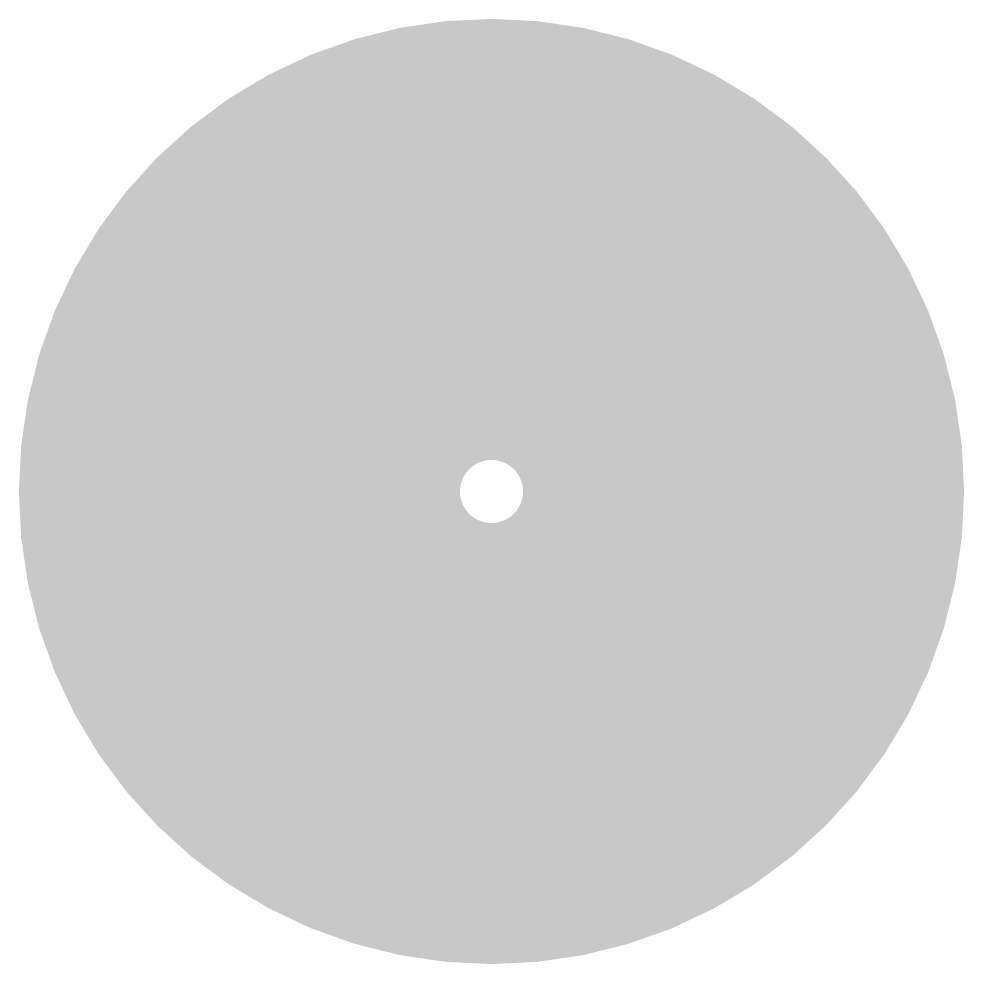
# Model space of a CAD drawing. Extents: x 31.75 to 33.25, y 242.25 to 243.75.
import ezdxf

# ---------------------------------------------------------------- set-up
doc = ezdxf.new("R2010")
doc.units = 0
doc.header["$LTSCALE"] = 6
doc.layers.add('1', color=7, linetype='CONTINUOUS')

msp = doc.modelspace()

# ---------------------------------------------------------------- linework, layer by layer
at = {"layer": '1', "color": 0, "const_width": 0.7}
msp.add_lwpolyline([(32.1, 243, 1), (32.9, 243, 1)], format="xyb", close=True, dxfattribs=at)

doc.saveas('drawing.dxf')
